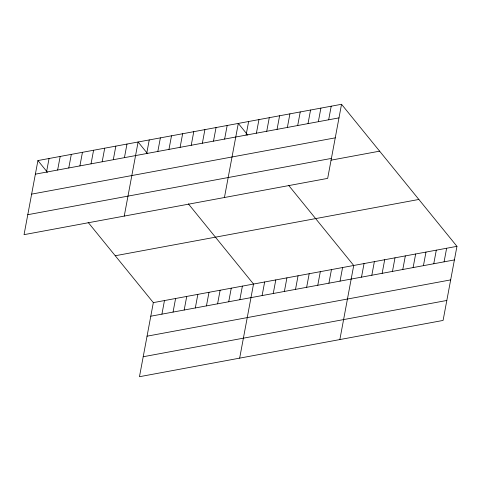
<?xml version="1.0" encoding="UTF-8"?>
<svg xmlns="http://www.w3.org/2000/svg" width="481" height="481" viewBox="0 0 481 481"><rect width="100%" height="100%" fill="white"/><g stroke="black" fill="none" stroke-linecap="round" stroke-linejoin="round"><path stroke-width="0.72" d="M37.915 160.57L24.05 234.662L327.669 178.379L341.534 104.287L37.915 160.57L47.439 172.294M46.507 172.096L49.05 158.508M57.636 170.034L60.179 156.445M68.771 167.971L71.314 154.383M79.906 165.909L82.449 152.315M91.035 163.841L93.579 150.252M102.17 161.778L104.714 148.19M113.3 159.716L115.843 146.128M124.435 157.654L126.978 144.059M124.242 216.089L138.107 141.997L147.631 153.716M146.699 153.523L149.242 139.935M157.834 151.461L160.377 137.873M168.963 149.399L171.507 135.804M180.098 147.33L182.642 133.742M88.149 222.396L153.331 302.621L139.466 376.713L443.085 320.43L456.95 246.338L341.534 104.287M191.228 145.268L193.771 131.68M161.923 314.147L164.466 300.559M202.363 143.206L204.906 129.617M173.052 312.085L175.595 298.497M213.498 141.143L216.041 127.549M184.187 310.023L186.73 296.428M224.627 139.075L227.17 125.487M195.316 307.954L197.859 294.366M224.441 197.517L238.305 123.425L247.823 135.143M206.451 305.892L208.994 292.304M246.086 135.101L248.629 121.513M217.586 303.83L220.13 290.241M256.409 133.189L258.952 119.595M228.715 301.767L231.259 288.173M266.733 131.271L269.276 117.683M239.851 299.699L242.394 286.111M277.056 129.359L279.599 115.771M239.658 358.141L253.523 284.049L188.342 203.824M287.373 127.447L289.917 113.853M262.115 295.575L264.658 281.986M297.697 125.529L300.24 111.941M273.25 293.512L275.793 279.918M308.02 123.617L310.564 110.029M284.379 291.444L286.923 277.856M318.344 121.705L320.887 108.117M295.514 289.382L298.058 275.793M328.667 119.787L331.211 106.199M306.644 287.319L309.187 273.731M317.779 285.251L320.322 271.663M328.914 283.189L331.457 269.6M340.043 281.126L342.586 267.538M339.857 339.562L353.721 265.476L288.54 185.251M361.502 277.146L364.045 263.558M371.825 275.234L374.368 261.646M382.148 273.322L384.692 259.734M392.466 271.41L395.009 257.816M402.789 269.492L405.333 255.904M413.113 267.58L415.656 253.992M423.436 265.668L425.98 252.074M433.76 263.75L436.303 250.162M444.083 261.838L446.627 248.25M35.372 174.164L338.991 117.875M31.638 194.126L335.257 137.843M27.784 214.7L331.403 158.411M330.958 160.185L379.623 151.16M115.242 255.748L418.861 199.459M153.331 302.621L456.95 246.338M150.787 316.209L454.407 259.926M147.054 336.177L450.673 279.894M143.2 356.746L446.819 300.463"/></g></svg>
